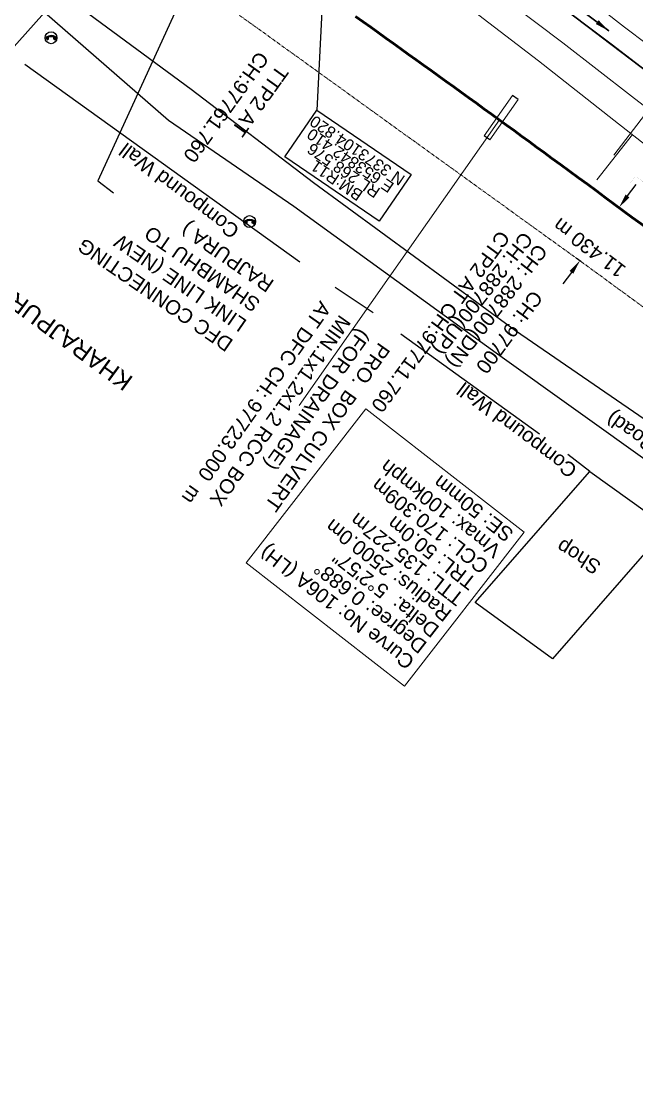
# Model space of a CAD drawing. Header units: metres. Extents: x 644418 to 1306172, y 3366650 to 6747308.
# Drawn here: x 653789.6 to 653896.3, y 3372902.8 to 3373087.9 of the extents above; entities that cross this region are included whole.
import ezdxf
from ezdxf.enums import TextEntityAlignment as Align

# ---------------------------------------------------------------- set-up
doc = ezdxf.new("R2010")
doc.units = ezdxf.units.M
doc.header["$MEASUREMENT"] = 0
doc.linetypes.add('CENTER', pattern=[2, 1.25, -0.25, 0.25, -0.25])
doc.layers.get('Defpoints').update_dxf_attribs({"lineweight": 0})
for name, color, linetype in [('ADDITIONAL CURVEL', 1, 'Continuous'), ('C-ROAD-CNTR-N', 92, 'Continuous'), ('COMMERCIAL_BLD_PUC', 251, 'Continuous'), ('COMPOUND_WALL', 251, 'Continuous'), ('PROPOSED DFCC FORMATION LINE', 187, 'Continuous'), ('STYLEREMARK', 251, 'Continuous'), ('SUB_ROAD_EDGE', 34, 'Continuous'), ('Telephone_Pole', 251, 'Continuous'), ('TOPO_TELEPHONE_POLE', 8, 'Continuous'), ('TOPO_TEXT', 251, 'Continuous'), ('Village Name', 7, 'Continuous')]:
    doc.layers.add(name, color=color, linetype=linetype)
for name, color, linetype, lineweight in [('BOUNDARY DIMENTION', 10, 'Continuous', 0), ('Existing Chainage', 7, 'Continuous', 0), ('Existing IR Track', 143, 'Continuous', 0), ('Existing Railway Boundary', 7, 'CENTER', 0), ('OHE MAST', 8, 'Continuous', 0), ('PRO. BOX CULVERT IR & CONNECTING', 6, 'Continuous', 0), ('Prop TPTC Connecting line', 10, 'Continuous', 0), ('Proposed Chainages Connecting line', 10, 'Continuous', 0), ('Proposed Curve_Details Connecting line', 10, 'Continuous', 0), ('PROPOSED DFC TRACK', 1, 'Continuous', 0), ('PROPOSED DFCC TRACK', 1, 'Continuous', 0), ('PROPOSED RETAINING WALL', 154, 'Continuous', 30)]:
    doc.layers.add(name, color=color, linetype=linetype, lineweight=lineweight)
doc.styles.get("Standard").update_dxf_attribs({"font": 'arial.ttf'})
doc.styles.add('Style-Arial', font='arial.ttf')
doc.styles.add('Vill txt', font='arial.ttf', dxfattribs={"height": 3})
doc.dimstyles.new('DIM', dxfattribs={"dimtxt": 2.5, "dimasz": 2.5, "dimexe": 0.18, "dimexo": 0.0625, "dimgap": 0.09, "dimtad": 0, "dimtih": 1, "dimtoh": 1, "dimdec": 3, "dimzin": 0, "dimdsep": 46, "dimtxsty": 'Standard', "dimcen": 0.09, "dimadec": 0, "dimazin": 0, "dimtfac": 1, "dimtdec": 3, "dimtofl": 0, "dimtmove": 0, "dimatfit": 3, "dimfxl": 1, "dimtolj": 1, "dimtzin": 0, "dimarcsym": 0})
doc.dimstyles.new('ISO-25', dxfattribs={"dimtxt": 2.5, "dimasz": 2.5, "dimexe": 1.25, "dimexo": 0.625, "dimtad": 1, "dimtxsty": 'Standard', "dimcen": 2.5, "dimadec": 0, "dimazin": 0, "dimtfac": 1, "dimtmove": 0, "dimatfit": 3, "dimfxl": 1, "dimarcsym": 0})

# ---------------------------------------------------------------- blocks, each defined once
blk = doc.blocks.new('TP')
at = {"layer": 'Telephone_Pole'}
blk.add_hatch(color=8, dxfattribs=at).paths.add_polyline_path([(0.49, 0.08, -0.516403), (0.5, 0.04, 0.157799), (0.42, -0.19, 0.257253), (0.43, -0.21), (0.7, -0.4, 0.297943), (0.73, -0.4, 0.213635), (0.94, -0.09, 0.292624), (0.86, 0.1, 0.314672), (-0.86, 0.1, 0.297888), (-0.94, -0.1, 0.205841), (-0.73, -0.4, 0.297943), (-0.7, -0.4), (-0.43, -0.21, 0.257253), (-0.42, -0.19, 0.155164), (-0.5, 0.04, -0.510878), (-0.49, 0.08, -0.167449)])
at = {"layer": 'Telephone_Pole', "color": 8}
for p, q in [((-0.7, -0.4), (-0.43, -0.21)), ((-0.44, -0.22), (-0.44, -0.22)), ((0.7, -0.4), (0.43, -0.21)), ((0.44, -0.22), (0.44, -0.22))]:
    blk.add_line(p, q, dxfattribs=at)
blk.add_circle((0, 0), 1.03, dxfattribs=at)
for centre, radius, start, end in [((0.01, -1.13), 1.5, 55.3659, 125.2353), ((-0.48, 0.05), 0.0243, 109.2181, 217.464), ((-0.82, -0.21), 0.402, 2.1844, 37.464), ((0.01, -1.34), 1.5, 71.1943, 109.2181), ((0.82, -0.21), 0.402, 141.9464, 177.8156), ((0.48, 0.06), 0.0243, 321.9464, 71.1943), ((0.75, -0.06), 0.194, 350.1231, 55.3659), ((-0.44, -0.19), 0.0258, 304.4776, 2.1844), ((0.44, -0.19), 0.0258, 177.8156, 235.5224), ((0.72, -0.38), 0.0258, 235.5224, 301.8866), ((0.49, -0.01), 0.462, 301.8866, 350.1231)]:
    blk.add_arc(centre, radius, start, end, dxfattribs=at)
blk = doc.blocks.new('OHE MAST')
h = blk.add_hatch(color=256)
edge = h.paths.add_edge_path()
edge.add_arc((0, 0), 0.514, 0, 360)
at = {"const_width": 0.01, "flags": 128}
for points in [[(1.5, 3.5), (1.5, 2), (-1.5, 2), (-1.5, 3.5)], [(0, 2), (0, 0)]]:
    blk.add_lwpolyline(points, dxfattribs=at)
blk.add_circle((0, 0), 0.514)
blk = doc.blocks.new('*D1631')
at = {"layer": 'BOUNDARY DIMENTION', "color": 0, "lineweight": -2, "transparency": 16777216}
for p, q in [((653894.67, 3373057.57), (653896.15, 3373059.59)), ((653892.55, 3373056.03), (653893.34, 3373055.45)), ((653885.79, 3373046.82), (653886.57, 3373046.24)), ((653884.94, 3373044.33), (653883.46, 3373042.32))]:
    blk.add_line(p, q, dxfattribs=at)
at = {"layer": 'BOUNDARY DIMENTION', "color": 0, "transparency": 16777216}
for points in [[(653894.34, 3373057.82), (653895.01, 3373057.33), (653893.19, 3373055.56)], [(653884.61, 3373044.58), (653885.28, 3373044.09), (653886.42, 3373046.35)]]:
    blk.add_solid(points, dxfattribs=at)
at = {"layer": 'Defpoints', "color": 0, "transparency": 16777216}
for p in [(653892.5, 3373056.06), (653893.19, 3373055.56), (653885.73, 3373046.85)]:
    blk.add_point(p, dxfattribs=at)
at = {"layer": 'BOUNDARY DIMENTION', "color": 0, "transparency": 16777216, "insert": (653888.05, 3373048.57), "char_height": 2.5, "attachment_point": 5, "rotation": 143}
blk.add_mtext('\\A1;11.430 m', dxfattribs=at)

msp = doc.modelspace()

# ---------------------------------------------------------------- linework, layer by layer
at = {"layer": 'ADDITIONAL CURVEL'}
for p, q in [((653875.7273, 3373074.3265), (653874.7452, 3373075.0161)), ((653870.7813, 3373067.282), (653869.8098, 3373067.9868))]:
    msp.add_line(p, q, dxfattribs=at)
at = {"layer": 'ADDITIONAL CURVEL', "color": 1, "linetype": 'Continuous', "lineweight": 0, "flags": 128}
for points in [[(653874.7452, 3373075.0161), (653869.8098, 3373067.9868)], [(653875.7273, 3373074.3265), (653870.7813, 3373067.282)], [(653872.4625, 3373070.7571), (653837.7098, 3373021.26)]]:
    msp.add_lwpolyline(points, dxfattribs=at)
at = {"layer": 'C-ROAD-CNTR-N', "color": 190, "linetype": 'Continuous', "lineweight": 50, "flags": 128}
msp.add_lwpolyline([(653881.5151, 3373064.1534), (653880.2134, 3373065.1056), (653878.911, 3373066.0569), (653877.6081, 3373067.0075), (653876.3046, 3373067.9573), (653875.0006, 3373068.9063), (653873.6961, 3373069.8547), (653872.3911, 3373070.8023), (653871.0856, 3373071.7494), (653869.7796, 3373072.6958), (653868.4733, 3373073.6416), (653867.1665, 3373074.5868), (653865.8593, 3373075.5315), (653864.5517, 3373076.4756), (653863.2438, 3373077.4193), (653861.9356, 3373078.3625), (653860.627, 3373079.3053), (653859.3182, 3373080.2477), (653858.009, 3373081.1897), (653856.6996, 3373082.1313), (653855.39, 3373083.0726), (653854.0802, 3373084.0136), (653852.7702, 3373084.9543), (653851.46, 3373085.8948), (653850.1496, 3373086.8351), (653848.8391, 3373087.7752), (653847.5285, 3373088.7151)], dxfattribs=at)
msp.add_lwpolyline([(653930.807, 3373027.1337, 0.00616477), (653881.5151, 3373064.1534)], format="xyb", dxfattribs=at)
at = {"layer": 'COMMERCIAL_BLD_PUC', "linetype": 'Continuous'}
msp.add_polyline3d([(653868.278, 3372987.088, 273.363), (653888.154, 3373009.815, 270.447), (653901.614, 3373000.113, 271.601), (653881.6455, 3372977.2802, 271.601)], close=True, dxfattribs=at)
at = {"layer": 'COMPOUND_WALL', "linetype": 'Continuous'}
for points in [[(653837.847, 3373046.073, 269.67), (653790.183, 3373080.398, 270.046)], [(653850.544, 3373037.297, 269.214), (653843.957, 3373041.683, 269.264)], [(653879.433, 3373016.29, 269.825), (653855.359, 3373033.61, 269.909)], [(653888.154, 3373009.817, 270.448), (653884.299, 3373012.745, 270.133)]]:
    msp.add_polyline3d(points, dxfattribs=at)
at = {"layer": 'Existing Chainage', "color": 0, "linetype": 'Continuous', "lineweight": 13, "flags": 128}
for points in [[(653892.287, 3373064.6519), (653898.3981, 3373072.5673)], [(653889.3524, 3373060.3482), (653895.5249, 3373068.2159)]]:
    msp.add_lwpolyline(points, dxfattribs=at)
at = {"layer": 'Existing IR Track', "flags": 128}
for points in [[(653869.8862, 3373094.3956), (653883.4506, 3373084.1069), (653895.3804, 3373074.8972), (653908.6909, 3373064.6211), (653923.2901, 3373053.0815), (653938.3175, 3373041.2032), (653954.5174, 3373028.0677), (653971.9876, 3373013.9818), (653981.517, 3373006.0901), (653993.2185, 3372996.4971), (654013.0797, 3372979.8745), (654024.4728, 3372970.2432), (654036.4527, 3372960.1143), (654048.4105, 3372949.9248), (654060.6328, 3372939.5099), (654073.8196, 3372928.266), (654086.4888, 3372917.4634), (654097.9552, 3372907.7053)], [(653866.9291, 3373090.4081), (653879.2122, 3373081.0115), (653892.2994, 3373070.7462), (653905.3893, 3373060.4775), (653920.0956, 3373048.773), (653934.8659, 3373037.0177), (653951.2308, 3373023.6341), (653968.566, 3373009.4476), (653978.0991, 3373001.4782), (653989.5892, 3372991.8644), (654009.0868, 3372975.2139), (654020.423, 3372965.5259), (654031.7219, 3372955.8699), (654044.2692, 3372945.0979), (654056.9613, 3372934.2015), (654069.6016, 3372923.3497), (654082.332, 3372912.4206), (654093.7283, 3372902.7693)]]:
    msp.add_lwpolyline(points, dxfattribs=at)
at = {"layer": 'Existing Railway Boundary', "ltscale": 0.5, "flags": 128}
msp.add_lwpolyline([(653628.6761, 3373226.8733), (653732.0673, 3373158.5276), (653745.5485, 3373148.6735), (653760.0342, 3373138.0852), (653774.4401, 3373127.5551), (653789.912, 3373116.2084), (653805.3212, 3373104.9073), (653808.4889, 3373102.5409), (653885.8236, 3373046.775), (653937.5121, 3373009.0446), (654009.4624, 3372957.2326), (654019.5839, 3372949.8026), (654012.5033, 3372941.816), (654026.357, 3372930.6958)], dxfattribs=at)
at = {"layer": 'Proposed Curve_Details Connecting line'}
msp.add_lwpolyline([(653876.7803, 3372999.289), (653856.0129, 3372972.5793), (653828.5329, 3372993.9455), (653849.3003, 3373020.6553)], close=True, dxfattribs=at)
at = {"layer": 'PROPOSED DFCC FORMATION LINE', "lineweight": 0, "flags": 128}
for points in [[(653898.5131, 3373078.7941), (653891.7988, 3373083.8959), (653887.8978, 3373086.8582), (653875.8708, 3373095.9908)], [(653898.5434, 3373078.8339), (653891.829, 3373083.9357), (653887.9281, 3373086.898), (653875.901, 3373096.0306)]]:
    msp.add_lwpolyline(points, dxfattribs=at)
at = {"layer": 'PROPOSED DFCC TRACK', "color": 12, "flags": 128}
msp.add_lwpolyline([(654115.9205, 3372911.0125), (653996.0437, 3373007.239), (653992.1444, 3373010.3688), (653988.2446, 3373013.4979), (653984.3436, 3373016.6256), (653980.441, 3373019.7513), (653976.5361, 3373022.8741), (653972.6285, 3373025.9934), (653968.7175, 3373029.1086), (653964.8026, 3373032.2189, 0.00387837), (653922.0064, 3373065.634), (653918.0395, 3373068.6778), (653914.0689, 3373071.7165), (653910.095, 3373074.751), (653906.1185, 3373077.782), (653902.1397, 3373080.8101), (653898.1593, 3373083.8361), (653894.1779, 3373086.8607), (653890.1959, 3373089.8846)], format="xyb", dxfattribs=at)
at = {"layer": 'PROPOSED RETAINING WALL', "flags": 128}
msp.add_lwpolyline([(653980.6615, 3373014.7037), (653972.8627, 3373020.9449), (653970.7293, 3373022.6476), (653962.4409, 3373029.2419), (653955.0784, 3373035.067), (653951.802, 3373037.6488), (653941.1307, 3373046.0143), (653939.3588, 3373047.3969), (653930.427, 3373054.3383), (653923.569, 3373059.6367), (653919.6911, 3373062.6208), (653909.1143, 3373070.7194), (653907.7096, 3373071.7913), (653898.5131, 3373078.7941), (653891.7988, 3373083.8959), (653887.8978, 3373086.8582), (653875.8708, 3373095.9908), (653859.9424, 3373108.0857), (653844.0141, 3373120.1807), (653828.0858, 3373132.2757), (653812.1574, 3373144.3706), (653796.2291, 3373156.4656), (653790.108, 3373161.1135), (653772.3366, 3373174.608)], dxfattribs=at)
at = {"layer": 'STYLEREMARK'}
msp.add_line((653842.41, 3373104.82), (653840.7967, 3373072.4626), dxfattribs=at)
at = {"layer": 'STYLEREMARK', "linetype": 'Continuous'}
msp.add_lwpolyline([(653835.2754, 3373064.366), (653840.7967, 3373072.4626), (653857.1551, 3373061.3073), (653851.6338, 3373053.2107)], close=True, dxfattribs=at)
at = {"layer": 'SUB_ROAD_EDGE', "linetype": 'Continuous'}
for points in [[(653929.957, 3372993.046, 267.813), (653903.436, 3373014.841, 267.904), (653875.222, 3373034.166, 267.928), (653840.208, 3373059.859, 267.774), (653818.977, 3373076.016, 267.885), (653786.552, 3373099.952, 267.851), (653772.01, 3373111.014, 267.928), (653735.097, 3373137.623, 268.045)], [(653927.808, 3372989.838, 267.74), (653898.893, 3373010.98, 267.881), (653872.518, 3373029.842, 267.898), (653836.781, 3373055.734, 267.808), (653815.069, 3373070.676, 267.852), (653793.548, 3373089.365, 267.983), (653783.92, 3373078.631, 268.437)]]:
    msp.add_polyline3d(points, dxfattribs=at)

# ---------------------------------------------------------------- block references
at = {"layer": 'OHE MAST', "color": 2, "rotation": 143.3908318566117}
msp.add_blockref('OHE MAST', (653898.435, 3373061.698), dxfattribs=at)
at = {"layer": 'TOPO_TELEPHONE_POLE', "linetype": 'Continuous'}
for p in [(653794.708, 3373085.014, 269.983), (653829.135, 3373053.136, 269.982)]:
    msp.add_blockref('TP', p, dxfattribs=at)

# ---------------------------------------------------------------- texts
at = {"layer": 'Existing Chainage', "color": 0, "lineweight": 0, "insert": (653861.2751, 3373030.7191), "char_height": 2.5, "attachment_point": 6, "rotation": 231.887019, "line_spacing_factor": 0.6, "style": 'Style-Arial'}
msp.add_mtext('CH: 288700(UP)', dxfattribs=at)
at = {"layer": 'Existing Chainage', "color": 0, "linetype": 'Continuous', "lineweight": 0, "insert": (653863.7991, 3373028.3566), "char_height": 2.5, "attachment_point": 6, "rotation": 232.329975, "line_spacing_factor": 0.6, "style": 'Style-Arial'}
msp.add_mtext('CH: 288700(DN)', dxfattribs=at)
at = {"layer": 'PRO. BOX CULVERT IR & CONNECTING', "color": 10, "insert": (653853.652, 3373030.8934), "char_height": 2.5, "attachment_point": 1, "rotation": 234.818733, "style": 'Style-Arial'}
msp.add_mtext_dynamic_manual_height_columns('PRO.^IBOX CULVERT\\P(FOR DRAINAGE)\\PMIN.1x1.2x1.2 RCC BOX\\PAT DFC CH: {\\fArial|b0|i0|c0|p34;97723.000\\fArial|b0|i0|c0|p39;\\C256; \\fArial|b0|i0|c0|p34;\\C10; m}', width=50.622855, gutter_width=2.5, heights=[0], dxfattribs=at)
at = {"layer": 'Prop TPTC Connecting line', "char_height": 2.5, "attachment_point": 4, "line_spacing_factor": 0.6, "style": 'Style-Arial'}
for s, insert, rotation in [('\\pxsm1;TTP2 AT \\PCH:97761.760', (653833.3086, 3373080.9238), 234.371641), ('CTP2 AT CH:97711.760', (653873.4408, 3373051.0699), 233.798622)]:
    msp.add_mtext(s, dxfattribs=dict(at, insert=insert, rotation=rotation))
at = {"layer": 'Proposed Chainages Connecting line', "insert": (653879.1423, 3373040.6718), "char_height": 2.5, "attachment_point": 4, "rotation": 233.550442, "line_spacing_factor": 0.6, "style": 'Style-Arial'}
msp.add_mtext('CH: 97700', dxfattribs=at)
at = {"layer": 'Proposed Curve_Details Connecting line', "insert": (653875.1556, 3372999.3728), "char_height": 2.5, "attachment_point": 7, "rotation": 142.134183, "line_spacing_factor": 0.84, "style": 'Style-Arial'}
msp.add_mtext('Curve No: 106A (LH)\\PDegree: 0.688%%D\\PDelta:  {\\fArial|b0|i0|c0|p34;5°2\'57"}\\PRadius: 2500.0m\\PTTL: 135.227m\\PTRL: 50.0m\\PCCL: 170.309m\\PVmax: 100kmph\\PSE: 50mm', dxfattribs=at)
at = {"layer": 'PROPOSED DFC TRACK', "color": 10, "linetype": 'Continuous', "lineweight": -3, "ltscale": 5, "insert": (653825.0623, 3373030.4117), "char_height": 2.5, "width": 36.594612, "attachment_point": 1, "rotation": 145.44335, "style": 'Style-Arial'}
msp.add_mtext('DFC CONNECTING LINK LINE (NEW SHAMBHU TO RAJPURA )', dxfattribs=at)
at = {"layer": 'STYLEREMARK'}
for s, p in [('N 3373104.820', (653847.8013, 3373065.4501)), ('E 653842.410', (653846.6182, 3373063.7151)), ('RL 268.576', (653845.4351, 3373061.9801)), ('BM:R11', (653844.2519, 3373060.2451))]:
    msp.add_text(s, height=2, rotation=145.708831, dxfattribs=at).set_placement(p, align=Align.MIDDLE_CENTER)
at = {"layer": 'SUB_ROAD_EDGE', "color": 8, "linetype": 'Continuous'}
msp.add_text('(Bitumen Road)', height=2.5, rotation=144.533469, dxfattribs=at).set_placement((653912.0737, 3373006.224))
at = {"layer": 'TOPO_TEXT'}
for s, rotation, p in [('Compound Wall', 142.852901, (653827.5876, 3373051.9681, 0.094)), ('Compound Wall', 142.852901, (653886.1618, 3373010.4593)), ('Shop', 148.118347, (653890.3106, 3372993.8941))]:
    msp.add_text(s, height=2.5, rotation=rotation, dxfattribs=at).set_placement(p)
at = {"layer": 'Village Name', "style": 'Vill txt'}
msp.add_text('KHARAJPUR VILLAGE', height=3, rotation=143.672966, dxfattribs=at).set_placement((653790.5141, 3373037.8452), align=Align.MIDDLE_CENTER)

# ---------------------------------------------------------------- dimensions: what is measured, and where the dimension line sits
at = {"layer": 'BOUNDARY DIMENTION'}
dim = msp.add_linear_dim(base=(653893.1916, 3373055.5589), p1=(653885.7347, 3373046.8543), p2=(653892.5038, 3373056.0644), angle=53.685746, dimstyle='DIM', override={"dimpost": ' m'}, dxfattribs=at)
dim.commit()
dim.dimension.update_dxf_attribs({"geometry": '*D1631', "text_midpoint": (653888.0542, 3373048.5689), "dimtype": 129, "text_rotation": 143})

# ---------------------------------------------------------------- leaders
at = {"layer": 'PROPOSED DFC TRACK', "color": 10, "linetype": 'Continuous', "lineweight": -3, "ltscale": 5}
msp.add_leader([(653823.7176, 3373105.7807), (653802.7927, 3373060.1708), (653805.5588, 3373058.1191)], dimstyle='ISO-25', override={"dimtxt": 3, "dimasz": 2.5, "dimgap": 0.625, "dimtad": 0, "dimdec": 3, "dimzin": 2, "dimtdec": 3}, dxfattribs=at)
at = {"layer": 'PROPOSED DFC TRACK', "linetype": 'Continuous', "lineweight": 0}
for points in [[(653880.9929, 3373094.0714), (653891.4156, 3373086.2149)], [(653891.4156, 3373086.2149), (653880.9929, 3373094.0714)]]:
    msp.add_leader(points, dimstyle='ISO-25', override={"dimtxt": 3, "dimasz": 2.5, "dimtad": 0, "dimdec": 3, "dimzin": 2, "dimtdec": 3}, dxfattribs=at)

doc.saveas('drawing.dxf')
